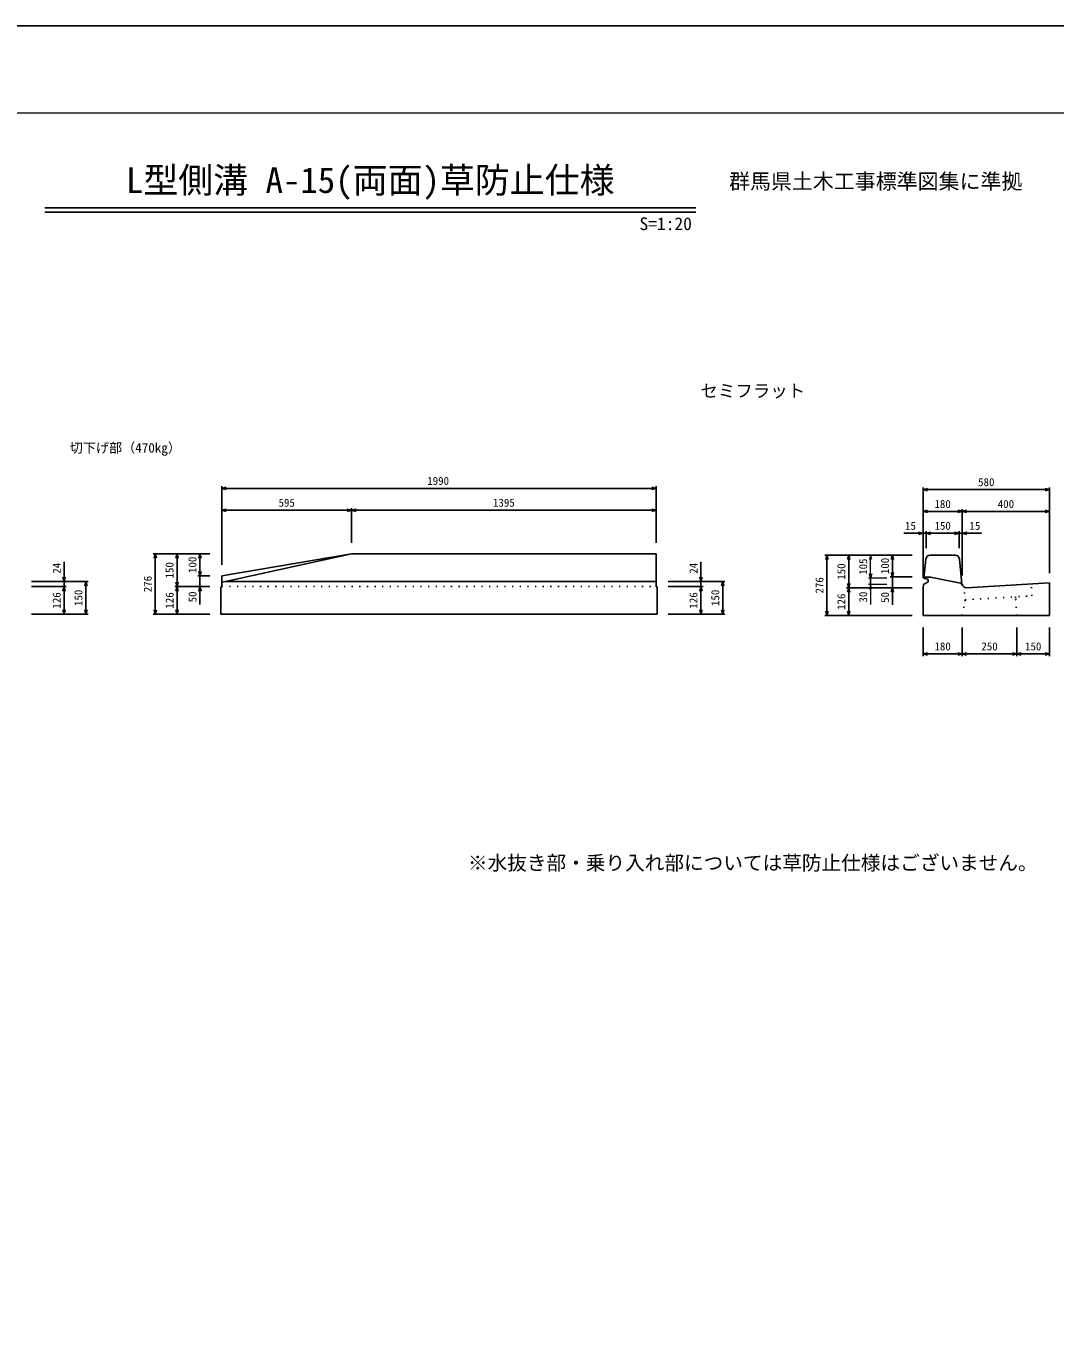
# Model space of a CAD drawing. Units: millimetres, scale not verified. Extents: x -8400 to 8400, y -5940 to 5940.
# Drawn here: x -1578 to 3137, y 0 to 5940 of the extents above; entities that cross this region are included whole.
import ezdxf
from ezdxf.enums import TextEntityAlignment as Align

# ---------------------------------------------------------------- set-up
doc = ezdxf.new("R2010")
doc.units = ezdxf.units.MM
doc.header["$LTSCALE"] = 20
doc.linetypes.add('DOTTED', pattern=[1.75, 0.25, -1.5])
for name, color, linetype, lineweight in [('0-0_DIM', 7, 'Continuous', 25), ('0-1_Defpoints', 5, 'Continuous', 25), ('0-5_OUTLINE', 3, 'Continuous', 25), ('0-6_OUTLINE2', 4, 'DOTTED', 25), ('0-7_TXT', 7, 'Continuous', 25), ('0-8_WAKU', 3, 'Continuous', 13)]:
    doc.layers.add(name, color=color, linetype=linetype, lineweight=lineweight)
doc.styles.add('ＭＳ ゴシック', font='')
doc.styles.get('ＭＳ ゴシック').set_extended_font_data('MS Gothic')

msp = doc.modelspace()

# ---------------------------------------------------------------- linework, layer by layer
at = {"layer": '0-0_DIM'}
for p, q in [((-680.86, 3472.29), (-680.86, 3832.29)), ((-680.86, 3822.29), (1309.14, 3822.29)), ((1309.14, 3572.29), (1309.14, 3832.29)), ((2531.58, 3410.52), (2531.58, 3826.6)), ((2531.58, 3816.6), (3111.58, 3816.6)), ((3111.58, 3434.52), (3111.58, 3826.6)), ((-680.86, 3722.29), (-85.86, 3722.29)), ((-85.86, 3572.29), (-85.86, 3732.29)), ((-85.86, 3722.29), (1309.14, 3722.29)), ((2711.58, 3716.5), (2531.58, 3716.5)), ((2711.58, 3422.89), (2711.58, 3726.5)), ((2711.58, 3716.5), (3111.58, 3716.5)), ((2546.58, 3549.03), (2546.58, 3626.6)), ((2696.58, 3549.03), (2696.58, 3626.55)), ((2531.58, 3616.6), (2444.47, 3616.6)), ((2531.58, 3616.6), (2546.58, 3616.6)), ((2546.76, 3616.55), (2696.58, 3616.55)), ((2711.76, 3616.6), (2696.76, 3616.6)), ((2711.76, 3616.6), (2798.88, 3616.6)), ((-735.86, 3522.29), (-995.86, 3522.29)), ((-985.86, 3522.29), (-985.86, 3246.29)), ((-885.86, 3372.29), (-885.86, 3522.29)), ((-780.86, 3522.29), (-780.86, 3422.29)), ((2481.58, 3516.4), (2081.58, 3516.4)), ((2091.58, 3240.4), (2091.58, 3516.4)), ((2191.58, 3366.4), (2191.58, 3516.4)), ((2391.58, 3417.56), (2391.58, 3516.4)), ((-1403.06, 3396.29), (-1403.06, 3485.25)), ((1514.14, 3396.29), (1514.14, 3485.25)), ((-1553.06, 3396.29), (-1293.06, 3396.29)), ((-1403.06, 3396.29), (-1403.06, 3372.29)), ((-1303.06, 3246.29), (-1303.06, 3396.29)), ((-735.86, 3422.29), (-790.86, 3422.29)), ((-780.86, 3422.29), (-780.86, 3372.29)), ((1364.14, 3396.29), (1624.14, 3396.29)), ((1514.14, 3396.29), (1514.14, 3372.29)), ((1614.14, 3246.29), (1614.14, 3396.29)), ((2291.58, 3411.4), (2291.58, 3381.4)), ((2481.58, 3417.56), (2381.58, 3417.56)), ((2391.58, 3417.56), (2391.58, 3366.4)), ((-1553.06, 3372.29), (-1393.06, 3372.29)), ((-1403.06, 3372.29), (-1403.06, 3246.29)), ((-735.86, 3372.29), (-895.86, 3372.29)), ((-885.86, 3246.29), (-885.86, 3372.29)), ((-780.86, 3372.29), (-780.86, 3290.54)), ((1364.14, 3372.29), (1524.14, 3372.29)), ((1514.14, 3372.29), (1514.14, 3246.29)), ((2481.58, 3366.4), (2181.58, 3366.4)), ((2191.58, 3240.4), (2191.58, 3366.4)), ((2391.58, 3366.4), (2391.58, 3288.85)), ((-1553.06, 3246.29), (-1293.06, 3246.29)), ((-735.86, 3246.29), (-995.86, 3246.29)), ((1364.14, 3246.29), (1624.14, 3246.29)), ((2481.58, 3240.4), (2081.58, 3240.4)), ((2531.58, 3184.52), (2531.58, 3054.52)), ((2711.58, 3184.52), (2711.58, 3054.52)), ((2961.58, 3184.52), (2961.58, 3054.52)), ((3111.58, 3184.52), (3111.58, 3054.52)), ((2531.58, 3064.52), (2711.58, 3064.52)), ((2711.58, 3064.52), (2961.58, 3064.52)), ((2961.58, 3064.52), (3111.58, 3064.52))]:
    msp.add_line(p, q, dxfattribs=at)
at = {"layer": '0-0_DIM', "lineweight": 13}
for p, q in [((2291.58, 3411.4), (2291.58, 3516.4)), ((2366.58, 3411.4), (2281.58, 3411.4)), ((2366.58, 3381.4), (2281.58, 3381.4)), ((2291.58, 3381.4), (2291.58, 3290.48))]:
    msp.add_line(p, q, dxfattribs=at)
at = {"layer": '0-0_DIM'}
for points in [[(-660.86, 3816.93), (-680.86, 3822.29), (-660.86, 3827.65)], [(1289.14, 3827.65), (1309.14, 3822.29), (1289.14, 3816.93)], [(2551.58, 3811.24), (2531.58, 3816.6), (2551.58, 3821.96)], [(3091.58, 3821.96), (3111.58, 3816.6), (3091.58, 3811.24)], [(-660.86, 3716.93), (-680.86, 3722.29), (-660.86, 3727.65)], [(-105.86, 3727.65), (-85.86, 3722.29), (-105.86, 3716.93)], [(-65.86, 3716.93), (-85.86, 3722.29), (-65.86, 3727.65)], [(1289.14, 3727.65), (1309.14, 3722.29), (1289.14, 3716.93)], [(2551.58, 3721.86), (2531.58, 3716.5), (2551.58, 3711.15)], [(2691.58, 3711.15), (2711.58, 3716.5), (2691.58, 3721.86)], [(2731.58, 3711.15), (2711.58, 3716.5), (2731.58, 3721.86)], [(3091.58, 3721.86), (3111.58, 3716.5), (3091.58, 3711.15)], [(2511.58, 3621.96), (2531.58, 3616.6), (2511.58, 3611.24)], [(2566.58, 3611.24), (2546.58, 3616.6), (2566.58, 3621.96)], [(2566.58, 3611.19), (2546.58, 3616.55), (2566.58, 3621.91)], [(2676.58, 3621.91), (2696.58, 3616.55), (2676.58, 3611.19)], [(2731.76, 3621.96), (2711.76, 3616.6), (2731.76, 3611.24)], [(-980.5, 3502.29), (-985.86, 3522.29), (-991.22, 3502.29)], [(-880.5, 3502.29), (-885.86, 3522.29), (-891.22, 3502.29)], [(-775.5, 3502.29), (-780.86, 3522.29), (-786.22, 3502.29)], [(2096.94, 3496.4), (2091.58, 3516.4), (2086.23, 3496.4)], [(2196.94, 3496.4), (2191.58, 3516.4), (2186.23, 3496.4)], [(2386.23, 3496.4), (2391.58, 3516.4), (2396.94, 3496.4)], [(-1408.42, 3416.29), (-1403.06, 3396.29), (-1397.71, 3416.29)], [(-1297.71, 3376.29), (-1303.06, 3396.29), (-1308.42, 3376.29)], [(-891.22, 3392.29), (-885.86, 3372.29), (-880.5, 3392.29)], [(-786.22, 3442.29), (-780.86, 3422.29), (-775.5, 3442.29)], [(1508.78, 3416.29), (1514.14, 3396.29), (1519.5, 3416.29)], [(1619.5, 3376.29), (1614.14, 3396.29), (1608.78, 3376.29)], [(2186.23, 3386.4), (2191.58, 3366.4), (2196.94, 3386.4)], [(2386.23, 3437.56), (2391.58, 3417.56), (2396.94, 3437.56)], [(-1397.71, 3352.29), (-1403.06, 3372.29), (-1408.42, 3352.29)], [(-880.5, 3352.29), (-885.86, 3372.29), (-891.22, 3352.29)], [(-775.5, 3352.29), (-780.86, 3372.29), (-786.22, 3352.29)], [(1519.5, 3352.29), (1514.14, 3372.29), (1508.78, 3352.29)], [(2196.94, 3346.4), (2191.58, 3366.4), (2186.23, 3346.4)], [(2396.94, 3346.4), (2391.58, 3366.4), (2386.23, 3346.4)], [(-1408.42, 3266.29), (-1403.06, 3246.29), (-1397.71, 3266.29)], [(-1308.42, 3266.29), (-1303.06, 3246.29), (-1297.71, 3266.29)], [(-991.22, 3266.29), (-985.86, 3246.29), (-980.5, 3266.29)], [(-891.22, 3266.29), (-885.86, 3246.29), (-880.5, 3266.29)], [(1508.78, 3266.29), (1514.14, 3246.29), (1519.5, 3266.29)], [(1608.78, 3266.29), (1614.14, 3246.29), (1619.5, 3266.29)], [(2086.23, 3260.4), (2091.58, 3240.4), (2096.94, 3260.4)], [(2186.23, 3260.4), (2191.58, 3240.4), (2196.94, 3260.4)], [(2551.58, 3059.16), (2531.58, 3064.52), (2551.58, 3069.88)], [(2691.58, 3069.88), (2711.58, 3064.52), (2691.58, 3059.16)], [(2731.58, 3059.16), (2711.58, 3064.52), (2731.58, 3069.88)], [(2941.58, 3069.88), (2961.58, 3064.52), (2941.58, 3059.16)], [(2981.58, 3059.16), (2961.58, 3064.52), (2981.58, 3069.88)], [(3091.58, 3069.88), (3111.58, 3064.52), (3091.58, 3059.16)]]:
    msp.add_lwpolyline(points, dxfattribs=at)
at = {"layer": '0-0_DIM', "lineweight": 13}
for points in [[(2296.94, 3496.4), (2291.58, 3516.4), (2286.23, 3496.4)], [(2296.94, 3431.4), (2291.58, 3411.4), (2286.23, 3431.4)], [(2296.94, 3361.4), (2291.58, 3381.4), (2286.23, 3361.4)]]:
    msp.add_lwpolyline(points, dxfattribs=at)
at = {"layer": '0-1_Defpoints'}
msp.add_lwpolyline([(-8400, -5940), (8400, -5940), (8400, 5940), (-8400, 5940)], close=True, dxfattribs=at)
at = {"layer": '0-5_OUTLINE'}
for p, q in [((-680.86, 3422.29), (-85.86, 3522.29)), ((-85.86, 3522.29), (1309.14, 3522.29)), ((1309.14, 3522.29), (1309.14, 3371.24)), ((2564.68, 3516.4), (2678.49, 3516.4)), ((2536.08, 3411.4), (2544.78, 3498.39)), ((2698.39, 3498.39), (2709.67, 3385.53)), ((-680.86, 3371.24), (-680.86, 3422.29)), ((-680.86, 3392.29), (-663.92, 3395.99)), ((2533.1, 3381.55), (2554.49, 3394.49)), ((2555.49, 3404.44), (2536.08, 3411.4)), ((2555.49, 3404.44), (2554.49, 3394.49)), ((3111.58, 3390.4), (2730.77, 3367.56)), ((3111.58, 3240.4), (3111.58, 3390.4)), ((-685.86, 3371.24), (-680.86, 3371.24)), ((-685.86, 3246.29), (-685.86, 3371.24)), ((1309.14, 3371.24), (1314.14, 3371.24)), ((1314.14, 3246.29), (1314.14, 3371.24)), ((2531.58, 3366.4), (2533.1, 3381.55)), ((2531.58, 3240.4), (2531.58, 3366.4)), ((-685.86, 3246.29), (1314.14, 3246.29)), ((3111.58, 3240.4), (2531.58, 3240.4))]:
    msp.add_line(p, q, dxfattribs=at)
for points in [[(-85.86, 3522.29), (-663.92, 3395.99), (1309.14, 3395.99)], [(2536.58, 3416.4), (2566.58, 3416.4), (2703.19, 3387.75)]]:
    msp.add_lwpolyline(points, dxfattribs=at)
for centre, radius, start, end in [((2564.68, 3496.4), 20, 90, 174.28939), ((2678.49, 3496.4), 20, 5.71059, 90), ((2701.14, 3377.96), 10, 18.5838, 78.15173), ((2729.57, 3387.52), 20, 185.71059, 273.43362)]:
    msp.add_arc(centre, radius, start, end, dxfattribs=at)
at = {"layer": '0-6_OUTLINE2'}
for p, q in [((-680.86, 3372.29), (1309.14, 3372.29)), ((2955.43, 3319.93), (2955.07, 3325.91)), ((2961.58, 3240.4), (2955.43, 3319.93))]:
    msp.add_line(p, q, dxfattribs=at)
for points in [[(2711.58, 3240.4), (2724.22, 3306.05), (2720.4, 3369.75)], [(2723.86, 3312.04), (3030.31, 3330.43), (3027.02, 3385.33)]]:
    msp.add_lwpolyline(points, dxfattribs=at)
at = {"layer": '0-7_TXT'}
for p, q in [((-1490.75, 5106.67), (1490.75, 5106.67)), ((-1490.75, 5087.47), (1490.75, 5087.47))]:
    msp.add_line(p, q, dxfattribs=at)
at = {"layer": '0-8_WAKU'}
msp.add_lwpolyline([(-8000, -5540), (8000, -5540), (8000, 5540), (-8000, 5540)], close=True, dxfattribs=at)

# ---------------------------------------------------------------- texts
at = {"layer": '0-0_DIM', "style": 'ＭＳ ゴシック'}
for s, p in [('1990', (260.61, 3827.29)), ('580', (2784.08, 3821.6)), ('595', (-420.86, 3727.29)), ('1395', (561.64, 3727.29)), ('180', (2584.08, 3721.5)), ('400', (2874.08, 3721.5)), ('15', (2449.11, 3621.6)), ('150', (2584.17, 3621.55)), ('15', (2744.24, 3621.6)), ('180', (2584.08, 3069.52)), ('250', (2799.08, 3069.52)), ('150', (2999.08, 3069.52))]:
    msp.add_text(s, height=36.66, dxfattribs=at).set_placement(p, align=Align.BOTTOM_LEFT)
for s, p in [('100', (-785.86, 3434.79)), ('24', (-1407.54, 3431.58)), ('150', (-890.86, 3409.79)), ('24', (1509.67, 3431.58)), ('150', (2186.58, 3403.9)), ('105', (2286.58, 3426.4)), ('100', (2386.58, 3429.48)), ('276', (-990.86, 3346.79)), ('276', (2086.58, 3340.9)), ('126', (-1408.06, 3271.79)), ('150', (-1308.06, 3283.79)), ('126', (-890.86, 3271.79)), ('50', (-785.6, 3300.39)), ('126', (1509.14, 3271.79)), ('150', (1609.14, 3283.79)), ('126', (2186.58, 3265.9)), ('30', (2286.58, 3299.5)), ('50', (2386.58, 3298.11))]:
    msp.add_text(s, height=36.66, rotation=90, dxfattribs=at).set_placement(p, align=Align.BOTTOM_LEFT)
at = {"layer": '0-7_TXT', "style": 'ＭＳ ゴシック'}
for s, height, p in [('L型側溝 A-15(両面)草防止仕様', 117.3, (-1120, 5140)), ('群馬県土木工事標準図集に準拠', 70.38, (1643.05, 5172)), ('S', 58.65, (1232.93, 4987.31)), ('1', 58.65, (1312.93, 4987.31)), ('2', 58.65, (1392.93, 4987.31)), ('0', 58.65, (1432.93, 4987.31)), ('=', 58.65, (1272.93, 4987.31)), (':', 58.65, (1352.93, 4987.31)), ('セミフラット', 58.65, (1511.75, 4222.01)), ('切下げ部（470kg）', 43.99, (-1377.36, 3972.82)), ('※水抜き部・乗り入れ部については草防止仕様はございません。', 65.98, (446.75, 2054.64))]:
    msp.add_text(s, height=height, dxfattribs=at).set_placement(p, align=Align.BOTTOM_LEFT)

doc.saveas('drawing.dxf')
